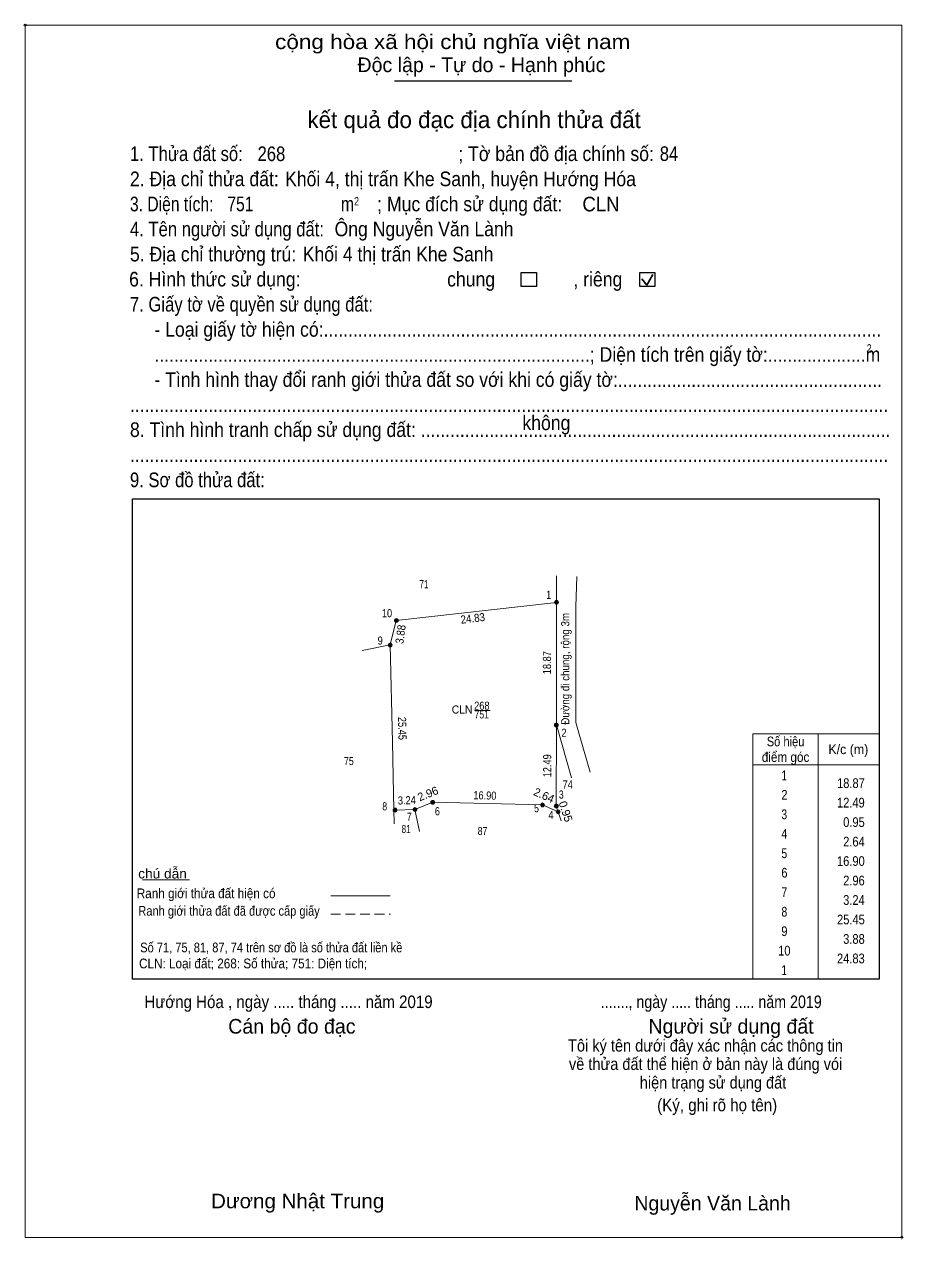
# Model space of a CAD drawing. Header units: metres. Extents: x 549937 to 550350, y 1837975 to 1838364.
# Drawn here: x 549937.4 to 550072.6, y 1837975.2 to 1838162.5 of the extents above; entities that cross this region are included whole.
import ezdxf
from ezdxf.enums import TextEntityAlignment as Align

# ---------------------------------------------------------------- set-up
doc = ezdxf.new("R2010")
doc.units = ezdxf.units.M
doc.header["$LTSCALE"] = 0.5
doc.header["$PDMODE"] = 32
doc.header["$PDSIZE"] = 0.25
doc.linetypes.add('MEDIUM_DASHED', pattern=[4.5, 3, -1.5])
for name, color, linetype, lineweight in [('1', 7, 'Continuous', 13), ('10', 7, 'Continuous', 13), ('17', 7, 'Continuous', 13), ('2', 7, 'Continuous', 25), ('32', 7, 'Continuous', 13), ('6', 7, 'Continuous', 13), ('61', 7, 'Continuous', 13), ('63', 7, 'Continuous', 13)]:
    doc.layers.add(name, color=color, linetype=linetype, lineweight=lineweight)

msp = doc.modelspace()

# ---------------------------------------------------------------- hatches: boundary and pattern name
at = {"layer": '63'}
for points in [[(550019.63, 1838073.41, 1), (550019.03, 1838073.41, 1)], [(549994.96, 1838070.62, 1), (549994.36, 1838070.62, 1)], [(549994.02, 1838066.86, 1), (549993.42, 1838066.86, 1)], [(550019.61, 1838054.54, 1), (550019.01, 1838054.54, 1)], [(550000.58, 1838042.62, 1), (549999.98, 1838042.62, 1)], [(550017.48, 1838042.22, 1), (550016.88, 1838042.22, 1)], [(550019.59, 1838042.05, 1), (550018.99, 1838042.05, 1)], [(549994.77, 1838041.42, 1), (549994.17, 1838041.42, 1)], [(549997.84, 1838041.51, 1), (549997.24, 1838041.51, 1)], [(550019.89, 1838041.15, 1), (550019.29, 1838041.15, 1)]]:
    msp.add_hatch(color=256, dxfattribs=at).paths.add_polyline_path(points)

# ---------------------------------------------------------------- linework, layer by layer
at = {"layer": '1'}
for p, q in [((550022.31, 1838072.72), (550022.46, 1838077.39)), ((550022.31, 1838062.72), (550022.31, 1838072.72)), ((550019.31, 1838054.54), (550021.65, 1838046.4)), ((550024.51, 1838047.24), (550022.93, 1838052.74))]:
    msp.add_line(p, q, dxfattribs=at)
for points in [[(550022.93, 1838052.74), (550022.31, 1838054.93), (550022.31, 1838062.72)], [(550020.07, 1838039.75), (550019.29, 1838042.05), (550019.31, 1838054.53)]]:
    msp.add_lwpolyline(points, dxfattribs=at)
at = {"layer": '10'}
for p, q in [((549989.41, 1838066.02), (549993.72, 1838066.86)), ((549994.3, 1838041.54), (549994.33, 1838039.29)), ((549997.54, 1838041.51), (549994.47, 1838041.42))]:
    msp.add_line(p, q, dxfattribs=at)
msp.add_lwpolyline([(549994.3, 1838041.41), (549994.1, 1838051.87), (549993.72, 1838066.86), (549994.66, 1838070.62), (550019.33, 1838073.41)], dxfattribs=at)
at = {"layer": '17'}
msp.add_line((549955.58, 1838030.68), (549962.82, 1838030.68), dxfattribs=at)
at = {"layer": '2'}
for p, q in [((549994.37, 1838153.77), (550021.67, 1838153.77)), ((549954.06, 1838089.38), (550069, 1838089.38)), ((550069, 1838089.38), (550069, 1838015.39))]:
    msp.add_line(p, q, dxfattribs=at)
at = {"layer": '2', "lineweight": 35}
for p, q in [((550032.45, 1838123.25), (550033.22, 1838122.25)), ((550033.22, 1838122.25), (550034.15, 1838123.92))]:
    msp.add_line(p, q, dxfattribs=at)
at = {"layer": '2', "lineweight": 13}
msp.add_line((549997.54, 1838041.51), (549998.26, 1838038.11), dxfattribs=at)
msp.add_lwpolyline([(549937.51, 1838162.33), (550072.52, 1838162.33), (550072.52, 1837975.6), (549937.51, 1837975.6)], close=True, dxfattribs=at)
at = {"layer": '2'}
for points in [[(550013.91, 1838124.25), (550016.23, 1838124.25), (550016.23, 1838122.08), (550013.91, 1838122.08)], [(550032.15, 1838124.25), (550034.47, 1838124.25), (550034.47, 1838122.08), (550032.15, 1838122.08)]]:
    msp.add_lwpolyline(points, close=True, dxfattribs=at)
msp.add_lwpolyline([(550069, 1838015.39), (549954.06, 1838015.39), (549954.06, 1838089.38)], dxfattribs=at)
for p in [(549937.51, 1838162.33), (550072.51, 1837975.6)]:
    msp.add_point(p, dxfattribs=at)
at = {"layer": '32'}
for p, q in [((549997.54, 1838041.51), (550000.28, 1838042.62)), ((550017.18, 1838042.22), (550000.28, 1838042.62)), ((550017.18, 1838042.22), (550019.59, 1838041.15))]:
    msp.add_line(p, q, dxfattribs=at)
at = {"layer": '6'}
msp.add_line((549984.6, 1838028.22), (549993.74, 1838028.22), dxfattribs=at)
at = {"layer": '6', "linetype": 'MEDIUM_DASHED'}
msp.add_line((549984.58, 1838025.41), (549993.78, 1838025.41), dxfattribs=at)
at = {"layer": '61'}
msp.add_line((550019.33, 1838077.5), (550019.31, 1838054.54), dxfattribs=at)
at = {"layer": '63'}
for p, q in [((550006.68, 1838056.77), (550009.11, 1838056.77)), ((550059.64, 1838053.19), (550059.64, 1838015.39)), ((550059.64, 1838053.19), (550059.64, 1838015.39)), ((550049.56, 1838048.39), (550069, 1838048.39))]:
    msp.add_line(p, q, dxfattribs=at)
msp.add_lwpolyline([(550049.56, 1838053.19), (550069, 1838053.19), (550069, 1838015.39), (550049.56, 1838015.39)], close=True, dxfattribs=at)
for centre in [(550019.33, 1838073.41), (549994.66, 1838070.62), (549993.72, 1838066.86), (550019.31, 1838054.54), (550000.28, 1838042.62), (550017.18, 1838042.22), (550019.29, 1838042.05), (549994.47, 1838041.42), (549997.54, 1838041.51), (550019.59, 1838041.15)]:
    msp.add_circle(centre, 0.3, dxfattribs=at)

# ---------------------------------------------------------------- texts
at = {"layer": '1'}
for s, width, p in [('71', 0.75, (549998.915, 1838075.59)), ('CLN', 0.95, (550004.795, 1838056.29)), ('268', 0.85, (550007.835, 1838056.88)), ('751', 0.8, (550007.82, 1838055.54)), ('75', 0.8, (549987.36, 1838048.35)), ('74', 0.85, (550021.045, 1838044.73)), ('81', 0.75, (549996.175, 1838037.88)), ('87', 0.8, (550007.94, 1838037.57))]:
    msp.add_text(s, height=1.25, dxfattribs=dict(at, width=width)).set_placement(p, align=Align.CENTER)
at = {"layer": '2'}
for s, height, width, p in [('cộng hòa xã hội chủ nghĩa việt nam', 2.253, 1.15, (549976, 1838158.64)), ('1. Thửa đất số:', 2.253, 0.85, (549953.65, 1838141.39)), ('268', 2.25, 0.85, (549973.3, 1838141.39)), ('; Tờ bản đồ địa chính số:', 2.253, 0.9, (550004.21, 1838141.39)), ('84', 2.25, 0.85, (550035.23, 1838141.41)), ('2. Địa chỉ thửa đất:', 2.253, 0.9, (549953.65, 1838137.52)), ('Khối 4, thị trấn Khe Sanh, huyện Hướng Hóa', 2.25, 0.9, (549977.54, 1838137.52)), ('3. Diện tích:', 2.253, 0.8, (549953.65, 1838133.65)), ('; Mục đích sử dụng đất:', 2.253, 0.9, (549991.72, 1838133.65)), ('751', 2.25, 0.8, (549968.65, 1838133.67)), ('m', 2.253, 0.8, (549986.14, 1838133.65)), ('2', 1.288, 0.8, (549988.16, 1838134.56)), ('CLN', 2.25, 0.95, (550023.32, 1838133.64)), ('4. Tên người sử dụng đất:', 2.253, 0.85, (549953.65, 1838129.79)), ('Ông Nguyễn Văn Lành', 2.25, 0.9, (549985.16, 1838129.81)), ('5. Địa chỉ thường trú:', 2.253, 0.9, (549953.65, 1838125.93)), ('Khối 4 thị trấn Khe Sanh', 2.25, 0.9, (549980.26, 1838125.93)), ('6. Hình thức sử dụng:', 2.253, 0.9, (549953.52, 1838122.07)), ('chung                , riêng', 2.253, 0.9, (550002.49, 1838122.07)), ('7. Giấy tờ về quyền sử dụng đất:', 2.253, 0.85, (549953.65, 1838118.21)), ('     - Loại giấy tờ hiện có:..................................................................................................................', 2.253, 0.9, (549953.65, 1838114.34)), ('     .........................................................................................; Diện tích trên giấy tờ:....................m', 2.253, 0.9, (549953.65, 1838110.47)), ('2', 1.288, 0.8, (550067.1, 1838111.89)), ('     - Tình hình thay đổi ranh giới thửa đất so với khi có giấy tờ:......................................................', 2.253, 0.9, (549953.65, 1838106.61)), ('...........................................................................................................................................................', 2.253, 0.9, (549953.65, 1838102.75)), ('không', 2.254, 0.9, (550014.08, 1838099.95)), ('8. Tình hình tranh chấp sử dụng đất: ................................................................................................', 2.253, 0.9, (549953.65, 1838098.89)), ('...........................................................................................................................................................', 2.253, 0.9, (549953.65, 1838095.03)), ('9. Sơ đồ thửa đất:', 2.253, 0.85, (549953.65, 1838091.16)), ('Hướng Hóa , ngày ..... tháng ..... năm 2019', 1.93, 0.9, (549955.86, 1838010.93)), ('......., ngày ..... tháng ..... năm 2019', 1.93, 0.85, (550026.15, 1838010.93)), ('(Ký, ghi rõ họ tên)', 1.932, 0.9, (550034.83, 1837995.03)), ('Dương Nhật Trung', 2.25, 1.05, (549966.14, 1837980.09))]:
    msp.add_text(s, height=height, dxfattribs=dict(at, width=width)).set_placement(p)
for s, height, p in [('Độc lập - Tự do - Hạnh phúc', 2.253, (549988.68, 1838155.09)), ('Cán bộ đo đạc', 2.254, (549968.78, 1838006.99)), ('Người sử dụng đất', 2.253, (550033.49, 1838006.99)), ('Nguyễn Văn Lành', 2.25, (550031.31, 1837979.75))]:
    msp.add_text(s, height=height, dxfattribs=at).set_placement(p)
for s, height, p in [('kết quả đo đạc địa chính thửa đất', 2.576, (550006.645, 1838146.47)), ('.', 0.644, (550072.4986, 1837975.25))]:
    msp.add_text(s, height=height, dxfattribs=at).set_placement(p, align=Align.CENTER)
at = {"layer": '2', "width": 0.9}
for s, p in [('Tôi ký tên dưới đây xác nhận các thông tin', (550042.27, 1838004.23)), ('về thửa đất thể hiện ở bản này là đúng vói', (550042.29, 1838001.39)), ('hiện trạng sử dụng đất', (550043.43, 1837998.53))]:
    msp.add_text(s, height=1.862, dxfattribs=at).set_placement(p, align=Align.CENTER)
at = {"layer": '6'}
for s, width, p in [('chú dẫn', 1.05, (549954.92, 1838030.89)), ('Ranh giới thửa đất hiện có ', 0.9, (549954.7, 1838027.85)), ('Ranh giới thửa đất đã được cấp giấy', 0.85, (549954.94, 1838025.15)), ('Số 71, 75, 81, 87, 74 trên sơ đồ là số thửa đất liền kề', 0.85, (549955.23, 1838019.51)), ('CLN: Loại đất; 268: Số thửa; 751: Diện tích;', 0.9, (549955.05, 1838017.05))]:
    msp.add_text(s, height=1.5, dxfattribs=dict(at, width=width)).set_placement(p)
at = {"layer": '63'}
for s, height, width, p in [(' 1', 1.25, 0.75, (550018.48, 1838073.96)), (' 10', 1.25, 0.85, (549994.02, 1838071.13)), (' 9', 1.25, 0.85, (549992.58, 1838066.91)), (' 2', 1.25, 0.85, (550020.88, 1838052.71)), ('18.87', 1.5, 0.85, (550066.8, 1838044.82)), (' 3', 1.25, 0.8, (550020.44, 1838043.2)), (' 8', 1.25, 0.8, (549993.25, 1838041.38)), ('12.49', 1.5, 0.85, (550066.79, 1838041.82)), (' 7', 1.25, 0.8, (549997.03, 1838039.77)), (' 6', 1.25, 0.85, (550001.38, 1838040.62)), (' 5', 1.25, 0.8, (550016.63, 1838041.08)), (' 4', 1.25, 0.85, (550018.87, 1838040.04)), ('0.95', 1.5, 0.85, (550066.79, 1838038.82)), ('2.64', 1.5, 0.85, (550066.79, 1838035.82)), ('16.90', 1.5, 0.85, (550066.79, 1838032.82)), ('2.96', 1.5, 0.85, (550066.79, 1838029.82)), ('3.24', 1.5, 0.85, (550066.79, 1838026.82)), ('25.45', 1.5, 0.85, (550066.8, 1838023.82)), ('3.88', 1.5, 0.85, (550066.79, 1838020.82)), ('24.83', 1.5, 0.85, (550066.79, 1838017.82))]:
    msp.add_text(s, height=height, dxfattribs=dict(at, width=width)).set_placement(p, align=Align.RIGHT)
for s, rotation, width, p in [('24.83', 6.926, 0.9, (550006.5096, 1838070.3435)), ('Đường đi chung, rộng 3m', 90, 0.9, (550021.3, 1838063.18)), ('3.88', 82.504, 0.9, (549995.9312, 1838068.4235)), ('18.87', 89.94, 0.85, (550018.4819, 1838064.1243)), ('25.45', 271.306, 0.85, (549994.9612, 1838053.9842)), ('12.49', 89.908, 0.85, (550018.5229, 1838048.239)), ('16.90', 358.644, 0.85, (550008.2902, 1838043.0567)), ('3.24', 1.768, 0.85, (549996.3007, 1838042.3138))]:
    msp.add_text(s, height=1.25, rotation=rotation, dxfattribs=dict(at, width=width)).set_placement(p, align=Align.CENTER)
for s, width, p in [('Số hiệu', 0.85, (550054.6, 1838051.24)), ('điểm góc', 0.9, (550054.6, 1838048.84)), ('K/c (m)', 0.95, (550064.27, 1838050.04)), (' 1', 0.75, (550054.19, 1838046.02)), (' 2', 0.85, (550054.19, 1838043.02)), (' 3', 0.8, (550054.175, 1838040.02)), (' 4', 0.85, (550054.175, 1838037.02)), (' 5', 0.8, (550054.185, 1838034.02)), (' 6', 0.85, (550054.19, 1838031.02)), (' 7', 0.8, (550054.19, 1838028.02)), (' 8', 0.8, (550054.19, 1838025.02)), (' 9', 0.85, (550054.185, 1838022.02)), (' 10', 0.85, (550054.175, 1838019.02)), (' 1', 0.75, (550054.19, 1838016.02))]:
    msp.add_text(s, height=1.5, dxfattribs=dict(at, width=width)).set_placement(p, align=Align.CENTER)
for s, rotation, p in [('2.96', 22.053, (549999.7603, 1838043.36)), ('2.64', 336.06, (550017.1565, 1838043.1278)), ('0.95', 288.435, (550020.1525, 1838041.0126))]:
    msp.add_text(s, height=1.25, rotation=rotation, dxfattribs=at).set_placement(p, align=Align.CENTER)

doc.saveas('drawing.dxf')
